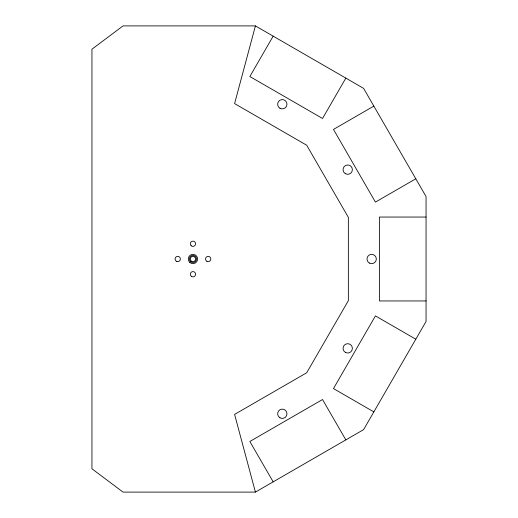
<?xml version="1.0" encoding="UTF-8"?>
<svg xmlns="http://www.w3.org/2000/svg" width="518" height="518" viewBox="0 0 518 518"><rect width="100%" height="100%" fill="white"/><g stroke="black" fill="none" stroke-linecap="round" stroke-linejoin="round"><path stroke-width="0.78" d="M255.413 25.9L234.596 103.6L306.714 145.241L348.355 217.359L348.355 300.641L306.714 372.759L234.596 414.4L255.413 492.1L363.597 429.642L426.055 321.458L426.055 196.542L363.597 88.358L255.413 25.9L123.025 25.9L91.945 49.21L91.945 468.79L123.025 492.1L255.413 492.1M273.167 36.15L249.857 76.522L322.533 118.48L345.843 78.108M373.847 106.112L333.475 129.422L375.433 202.098L415.805 178.788M426.055 217.042L379.435 217.042L379.435 300.958L426.055 300.958M415.805 339.212L375.433 315.902L333.475 388.578L373.847 411.888M345.843 439.892L322.533 399.52L249.857 441.478L273.167 481.85M206.863 261.286A2.642 2.642 0 0 0 210.826 259A2.642 2.642 0 0 0 206.863 256.714A2.642 2.642 0 0 0 206.863 261.286M191.634 261.286A2.642 2.642 0 0 0 195.597 259A2.642 2.642 0 0 0 191.634 256.714A2.642 2.642 0 0 0 191.634 261.286M191.634 276.515A2.642 2.642 0 0 0 195.597 274.229A2.642 2.642 0 0 0 191.634 271.944A2.642 2.642 0 0 0 191.634 276.515M176.405 261.286A2.642 2.642 0 0 0 180.368 259A2.642 2.642 0 0 0 176.405 256.714A2.642 2.642 0 0 0 176.405 261.286M191.187 245.733A2.642 2.642 0 0 0 195.539 244.321A2.642 2.642 0 0 0 192.139 241.258A2.642 2.642 0 0 0 191.187 245.733M190.566 261.655A3.574 3.574 0 0 0 196.451 259.745A3.574 3.574 0 0 0 191.848 255.601A3.574 3.574 0 0 0 190.566 261.655M189.834 262.464A4.662 4.662 0 0 0 197.513 259.971A4.662 4.662 0 0 0 191.518 254.565A4.662 4.662 0 0 0 189.834 262.464M369.334 263.04A4.662 4.662 0 0 0 376.327 259A4.662 4.662 0 0 0 369.334 254.96A4.662 4.662 0 0 0 369.334 263.04M345.389 173.685A4.662 4.662 0 0 0 352.382 169.645A4.662 4.662 0 0 0 345.389 165.605A4.662 4.662 0 0 0 345.389 173.685M279.979 417.806A4.662 4.662 0 0 0 286.972 413.765A4.662 4.662 0 0 0 279.979 409.732A4.662 4.662 0 0 0 279.979 417.806M345.389 352.395A4.662 4.662 0 0 0 352.382 348.355A4.662 4.662 0 0 0 345.389 344.315A4.662 4.662 0 0 0 345.389 352.395M279.979 108.268A4.662 4.662 0 0 0 286.972 104.235A4.662 4.662 0 0 0 279.979 100.194A4.662 4.662 0 0 0 279.979 108.268"/></g></svg>
